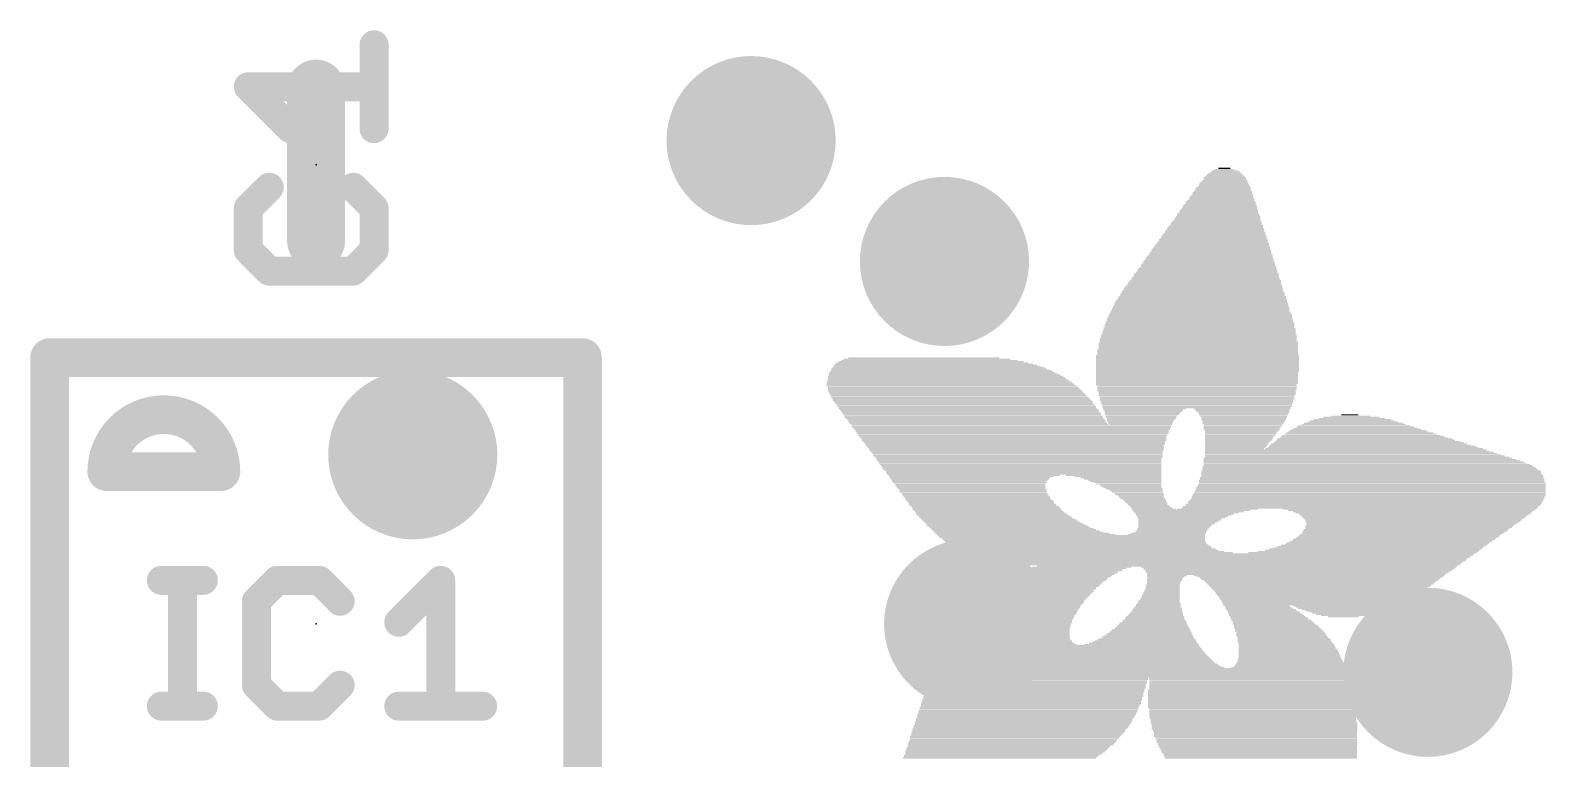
# Model space of a CAD drawing. Extents: x 0.4 to 25, y 0.4 to 17.4.
# Drawn here: x 11.2 to 19.16, y 8.18 to 12.01 of the extents above; entities that cross this region are included whole.
import ezdxf

# ---------------------------------------------------------------- set-up
doc = ezdxf.new("R2010")
doc.units = 0
for name, color, linetype in [('18', 110, 'CONTINUOUS'), ('21', 40, 'CONTINUOUS'), ('23', 40, 'CONTINUOUS'), ('25', 253, 'CONTINUOUS')]:
    doc.layers.add(name, color=color, linetype=linetype)

# ---------------------------------------------------------------- blocks, each defined once
blk = doc.blocks.new('RECT')
blk.add_solid([(-0.5, -0.5), (0.5, -0.5), (-0.5, 0.5), (0.5, 0.5)])
blk = doc.blocks.new('ROUNDV')
at = {"const_width": 0.5}
blk.add_lwpolyline([(0, -0.25, 1), (0, 0.25, 1), (0, -0.25)], format="xyb", dxfattribs=at)

msp = doc.modelspace()

# ---------------------------------------------------------------- linework, layer by layer
at = {"layer": '21'}
for points, const_width in [([(12.7, 11.703), (12.7, 10.903)], 0.3048), ([(11.3, 7.49), (11.3, 10.29)], 0.2032), ([(11.3, 10.29), (14.1, 10.29)], 0.2032), ([(14.1, 10.29), (14.1, 7.49)], 0.2032), ([(12.2, 9.69), (11.6, 9.69)], 0.2032)]:
    msp.add_lwpolyline(points, dxfattribs=dict(at, const_width=const_width))
for points, const_width in [([(12.7762, 11.703, 1), (12.6238, 11.703)], 0.1524), ([(12.6238, 10.903, 1), (12.7762, 10.903)], 0.1524), ([(11.3508, 10.29, 1), (11.2492, 10.29)], 0.1016), ([(11.3, 10.3408, 1), (11.3, 10.2392)], 0.1016), ([(14.1508, 10.29, 1), (14.0492, 10.29)], 0.1016), ([(14.1, 10.2392, 1), (14.1, 10.3408)], 0.1016), ([(12.2, 9.69, 1), (11.6, 9.69)], 0.2032), ([(11.6, 9.7408, 1), (11.6, 9.6392)], 0.1016), ([(11.5492, 9.69, 1), (11.6508, 9.69)], 0.1016), ([(12.1492, 9.69, 1), (12.2508, 9.69)], 0.1016), ([(12.2, 9.6392, 1), (12.2, 9.7408)], 0.1016)]:
    msp.add_lwpolyline(points, format="xyb", dxfattribs=dict(at, const_width=const_width))
at = {"layer": '23'}
for p in [(12.7, 11.303), (12.7, 8.89)]:
    msp.add_point(p, dxfattribs=at)
at = {"layer": '25', "const_width": 0.1524}
for points in [[(13.0048, 11.4926), (13.0048, 11.9333)], [(12.5642, 11.4926), (12.3438, 11.7129)], [(12.3438, 11.7129), (13.0048, 11.7129)], [(12.454, 11.1848), (12.3438, 11.0747)], [(13.0048, 11.0747), (12.8946, 11.1848)], [(12.3438, 11.0747), (12.3438, 10.8544)], [(13.0048, 10.8544), (13.0048, 11.0747)], [(12.3438, 10.8544), (12.454, 10.7442)], [(12.8946, 10.7442), (13.0048, 10.8544)], [(12.454, 10.7442), (12.8946, 10.7442)], [(11.8872, 9.1192), (12.1075, 9.1192)], [(11.9974, 8.4582), (11.9974, 9.1192)], [(12.4963, 9.1192), (12.3861, 9.009)], [(12.7166, 9.1192), (12.4963, 9.1192)], [(12.8268, 9.009), (12.7166, 9.1192)], [(13.1346, 8.8988), (13.3549, 9.1192)], [(13.3549, 9.1192), (13.3549, 8.4582)], [(12.3861, 9.009), (12.3861, 8.5684)], [(12.3861, 8.5684), (12.4963, 8.4582)], [(12.7166, 8.4582), (12.8268, 8.5684)], [(11.8872, 8.4582), (12.1075, 8.4582)], [(12.4963, 8.4582), (12.7166, 8.4582)], [(13.1346, 8.4582), (13.5752, 8.4582)]]:
    msp.add_lwpolyline(points, dxfattribs=at)
at = {"layer": '25', "const_width": 0.0762}
for points in [[(13.0429, 11.9333, 1), (12.9667, 11.9333)], [(12.3708, 11.7399, 1), (12.3169, 11.686)], [(12.3438, 11.751, 1), (12.3438, 11.6748)], [(13.0048, 11.6748, 1), (13.0048, 11.751)], [(12.5372, 11.4657, 1), (12.5911, 11.5196)], [(12.9667, 11.4926, 1), (13.0429, 11.4926)], [(12.4809, 11.1579, 1), (12.4271, 11.2118)], [(12.9216, 11.2118, 1), (12.8677, 11.1579)], [(12.3819, 11.0747, 1), (12.3057, 11.0747)], [(13.0429, 11.0747, 1), (12.9667, 11.0747)], [(12.3169, 11.1016, 1), (12.3708, 11.0477)], [(12.9779, 11.0477, 1), (13.0317, 11.1016)], [(12.3708, 10.8813, 1), (12.3169, 10.8274)], [(13.0317, 10.8274, 1), (12.9779, 10.8813)], [(12.3057, 10.8544, 1), (12.3819, 10.8544)], [(12.9667, 10.8544, 1), (13.0429, 10.8544)], [(12.454, 10.7823, 1), (12.454, 10.7061)], [(12.4271, 10.7173, 1), (12.4809, 10.7711)], [(12.8677, 10.7711, 1), (12.9216, 10.7173)], [(12.8946, 10.7061, 1), (12.8946, 10.7823)], [(11.8872, 9.1573, 1), (11.8872, 9.0811)], [(12.0355, 9.1192, 1), (11.9593, 9.1192)], [(12.1075, 9.0811, 1), (12.1075, 9.1573)], [(12.4963, 9.1573, 1), (12.4963, 9.0811)], [(12.5232, 9.0922, 1), (12.4694, 9.1461)], [(12.7436, 9.1461, 1), (12.6897, 9.0922)], [(12.7166, 9.0811, 1), (12.7166, 9.1573)], [(13.393, 9.1192, 1), (13.3168, 9.1192)], [(13.3818, 9.0922, 1), (13.3279, 9.1461)], [(12.4242, 9.009, 1), (12.348, 9.009)], [(12.3592, 9.0359, 1), (12.4131, 8.9821)], [(12.7998, 8.9821, 1), (12.8537, 9.0359)], [(13.1076, 8.9258, 1), (13.1615, 8.8719)], [(12.4131, 8.5953, 1), (12.3592, 8.5414)], [(12.348, 8.5684, 1), (12.4242, 8.5684)], [(12.8537, 8.5414, 1), (12.7998, 8.5953)], [(11.8872, 8.4963, 1), (11.8872, 8.4201)], [(12.1075, 8.4201, 1), (12.1075, 8.4963)], [(12.4963, 8.4963, 1), (12.4963, 8.4201)], [(12.4694, 8.4313, 1), (12.5232, 8.4851)], [(12.6897, 8.4851, 1), (12.7436, 8.4313)], [(12.7166, 8.4201, 1), (12.7166, 8.4963)], [(13.1346, 8.4963, 1), (13.1346, 8.4201)], [(13.5752, 8.4201, 1), (13.5752, 8.4963)], [(11.9593, 8.4582, 1), (12.0355, 8.4582)], [(13.3168, 8.4582, 1), (13.393, 8.4582)]]:
    msp.add_lwpolyline(points, format="xyb", dxfattribs=at)

# ---------------------------------------------------------------- block references
at = {"layer": '18', "xscale": 0.889, "yscale": 0.889}
for p in [(14.986, 11.43), (14.986, 11.43), (16.002, 10.795), (16.002, 10.795), (13.208, 9.779), (13.208, 9.779), (16.129, 8.89), (16.129, 8.89), (18.542, 8.636), (18.542, 8.636)]:
    msp.add_blockref('ROUNDV', p, dxfattribs=at)
at = {"layer": '21'}
for p, xscale, yscale in [((17.4752, 11.2332), 0.2222, 0.0063), ((17.4752, 11.2268), 0.2222, 0.0064), ((17.4752, 11.2395), 0.2096, 0.0064), ((17.4752, 11.2459), 0.1968, 0.0063), ((17.4752, 11.2522), 0.1842, 0.0064), ((17.4752, 11.2586), 0.1714, 0.0063), ((17.4784, 11.2649), 0.1524, 0.0064), ((17.4752, 11.2713), 0.1334, 0.0063), ((17.472, 11.2776), 0.1016, 0.0064), ((17.472, 11.284), 0.0635, 0.0063), ((17.4625, 11.157), 0.3112, 0.0063), ((17.4625, 11.1506), 0.3112, 0.0064), ((17.4657, 11.1633), 0.3048, 0.0064), ((17.4657, 11.176), 0.2921, 0.0064), ((17.4657, 11.1697), 0.2921, 0.0063), ((17.4688, 11.1824), 0.2857, 0.0063), ((17.4688, 11.1887), 0.2731, 0.0064), ((17.4688, 11.2014), 0.2603, 0.0064), ((17.472, 11.1951), 0.2667, 0.0063), ((17.472, 11.2078), 0.254, 0.0063), ((17.472, 11.2141), 0.2413, 0.0064), ((17.4752, 11.2205), 0.235, 0.0063), ((17.4466, 11.0681), 0.4064, 0.0063), ((17.4467, 11.0744), 0.3937, 0.0064), ((17.4498, 11.0871), 0.3874, 0.0064), ((17.4498, 11.0808), 0.3874, 0.0063), ((17.4498, 11.0935), 0.3746, 0.0063), ((17.453, 11.1062), 0.3683, 0.0063), ((17.453, 11.0998), 0.3683, 0.0064), ((17.453, 11.1125), 0.3556, 0.0064), ((17.4562, 11.1189), 0.3493, 0.0063), ((17.4562, 11.1316), 0.3365, 0.0063), ((17.4594, 11.1252), 0.3429, 0.0064), ((17.4593, 11.1379), 0.3302, 0.0064), ((17.4625, 11.1443), 0.3238, 0.0063), ((17.4307, 10.9855), 0.4889, 0.0064), ((17.4307, 10.9982), 0.4763, 0.0064), ((17.4307, 10.9919), 0.4763, 0.0063), ((17.4339, 11.0046), 0.4699, 0.0063), ((17.4339, 11.0109), 0.4572, 0.0064), ((17.4371, 11.0236), 0.4508, 0.0064), ((17.4371, 11.0173), 0.4508, 0.0063), ((17.4403, 11.03), 0.4445, 0.0063), ((17.4403, 11.0427), 0.4318, 0.0063), ((17.4403, 11.0363), 0.4318, 0.0064), ((17.4403, 11.049), 0.4191, 0.0064), ((17.4435, 11.0617), 0.4127, 0.0064), ((17.4435, 11.0554), 0.4127, 0.0063), ((17.4149, 10.9093), 0.5715, 0.0064), ((17.4149, 10.9157), 0.5588, 0.0063), ((17.4181, 10.9284), 0.5525, 0.0063), ((17.4181, 10.922), 0.5525, 0.0064), ((17.4181, 10.9347), 0.5397, 0.0064), ((17.4212, 10.9411), 0.5334, 0.0063), ((17.4213, 10.9538), 0.5207, 0.0063), ((17.4244, 10.9474), 0.527, 0.0064), ((17.4244, 10.9601), 0.5144, 0.0064), ((17.4244, 10.9728), 0.5016, 0.0064), ((17.4276, 10.9665), 0.508, 0.0063), ((17.4276, 10.9792), 0.4953, 0.0063), ((17.399, 10.8268), 0.654, 0.0063), ((17.399, 10.8395), 0.6414, 0.0063), ((17.399, 10.8331), 0.6414, 0.0064), ((17.4022, 10.8458), 0.635, 0.0064), ((17.4022, 10.8585), 0.6223, 0.0064), ((17.4054, 10.8521), 0.6287, 0.0063), ((17.4054, 10.8649), 0.6159, 0.0063), ((17.4085, 10.8712), 0.6096, 0.0064), ((17.4086, 10.8839), 0.5969, 0.0064), ((17.4086, 10.8776), 0.5969, 0.0063), ((17.4117, 10.8902), 0.5906, 0.0063), ((17.4117, 10.8966), 0.5778, 0.0064), ((17.4149, 10.903), 0.5715, 0.0063), ((17.3831, 10.7506), 0.7366, 0.0063), ((17.3832, 10.7569), 0.7239, 0.0064), ((17.3863, 10.7633), 0.7176, 0.0063), ((17.3863, 10.7759), 0.7048, 0.0063), ((17.3895, 10.7696), 0.7112, 0.0064), ((17.3895, 10.7823), 0.6985, 0.0064), ((17.3926, 10.7887), 0.6921, 0.0063), ((17.3895, 10.795), 0.6858, 0.0064), ((17.3926, 10.8014), 0.6795, 0.0063), ((17.3926, 10.814), 0.6667, 0.0063), ((17.3958, 10.8077), 0.6731, 0.0064), ((17.3958, 10.8204), 0.6604, 0.0064), ((17.3673, 10.668), 0.8191, 0.0064), ((17.3673, 10.6807), 0.8065, 0.0064), ((17.3673, 10.6744), 0.8065, 0.0063), ((17.3705, 10.6871), 0.8001, 0.0063), ((17.3736, 10.6934), 0.7938, 0.0064), ((17.3736, 10.7061), 0.781, 0.0064), ((17.3736, 10.6997), 0.781, 0.0063), ((17.3736, 10.7125), 0.7684, 0.0063), ((17.3768, 10.7252), 0.762, 0.0063), ((17.3768, 10.7188), 0.762, 0.0064), ((17.38, 10.7315), 0.7557, 0.0064), ((17.38, 10.7378), 0.7429, 0.0063), ((17.3831, 10.7442), 0.7366, 0.0064), ((17.3545, 10.5918), 0.8953, 0.0064), ((17.3545, 10.6045), 0.8827, 0.0064), ((17.3545, 10.5982), 0.8827, 0.0063), ((17.3577, 10.6109), 0.8763, 0.0063), ((17.3577, 10.6235), 0.8636, 0.0063), ((17.3577, 10.6172), 0.8636, 0.0064), ((17.3577, 10.6363), 0.8509, 0.0063), ((17.3609, 10.6299), 0.8572, 0.0064), ((17.3609, 10.6426), 0.8446, 0.0064), ((17.3609, 10.6553), 0.8318, 0.0064), ((17.3641, 10.649), 0.8382, 0.0063), ((17.3641, 10.6616), 0.8255, 0.0063), ((17.345, 10.5092), 0.9652, 0.0063), ((17.3451, 10.522), 0.9525, 0.0063), ((17.3482, 10.5156), 0.9588, 0.0064), ((17.345, 10.5347), 0.9398, 0.0063), ((17.3482, 10.5283), 0.9462, 0.0064), ((17.3482, 10.5473), 0.9334, 0.0063), ((17.3482, 10.541), 0.9334, 0.0064), ((17.3482, 10.5601), 0.9208, 0.0063), ((17.3514, 10.5537), 0.9271, 0.0064), ((17.3514, 10.5728), 0.9144, 0.0063), ((17.3514, 10.5664), 0.9144, 0.0064), ((17.3514, 10.5854), 0.9017, 0.0063), ((17.3514, 10.5791), 0.9017, 0.0064), ((17.3387, 10.4458), 1.0033, 0.0063), ((17.3419, 10.4394), 1.0097, 0.0064), ((17.3419, 10.433), 1.0097, 0.0063), ((17.3419, 10.4648), 0.9969, 0.0064), ((17.3419, 10.4585), 0.9969, 0.0063), ((17.3419, 10.4521), 0.9969, 0.0064), ((17.345, 10.4711), 0.9906, 0.0063), ((17.3419, 10.4775), 0.9843, 0.0064), ((17.3419, 10.4966), 0.9715, 0.0063), ((17.3451, 10.4902), 0.9779, 0.0064), ((17.3451, 10.4839), 0.9779, 0.0063), ((17.345, 10.5029), 0.9652, 0.0064), ((17.3355, 10.3632), 1.0478, 0.0064), ((17.3355, 10.3568), 1.0478, 0.0063), ((17.3355, 10.3505), 1.0478, 0.0064), ((17.3355, 10.3886), 1.035, 0.0064), ((17.3355, 10.3823), 1.035, 0.0063), ((17.3355, 10.3759), 1.035, 0.0064), ((17.3387, 10.3696), 1.0414, 0.0063), ((17.3387, 10.4077), 1.0287, 0.0063), ((17.3387, 10.4013), 1.0287, 0.0064), ((17.3387, 10.3949), 1.0287, 0.0063), ((17.3387, 10.4267), 1.016, 0.0064), ((17.3387, 10.4204), 1.016, 0.0063), ((17.3387, 10.414), 1.016, 0.0064), ((15.9227, 10.2743), 0.9271, 0.0064), ((15.91, 10.2806), 0.8763, 0.0063), ((15.8941, 10.287), 0.7937, 0.0064), ((17.3323, 10.2997), 1.0668, 0.0064), ((17.3323, 10.2934), 1.0668, 0.0063), ((17.3323, 10.287), 1.0668, 0.0064), ((17.3323, 10.2806), 1.0668, 0.0063), ((17.3323, 10.2743), 1.0668, 0.0064), ((17.3324, 10.3315), 1.0541, 0.0063), ((17.3324, 10.3251), 1.0541, 0.0064), ((17.3324, 10.3187), 1.0541, 0.0063), ((17.3324, 10.3124), 1.0541, 0.0064), ((17.3324, 10.3061), 1.0541, 0.0063), ((17.3355, 10.3442), 1.0478, 0.0063), ((17.3355, 10.3378), 1.0478, 0.0064), ((16.0052, 10.1918), 1.2319, 0.0063), ((15.9893, 10.2108), 1.1874, 0.0064), ((15.9957, 10.2045), 1.2001, 0.0063), ((16.002, 10.1981), 1.2128, 0.0064), ((15.9861, 10.2172), 1.1684, 0.0063), ((15.9735, 10.2299), 1.1303, 0.0063), ((15.983, 10.2235), 1.1493, 0.0064), ((15.9703, 10.2362), 1.1113, 0.0064), ((15.9544, 10.2489), 1.0668, 0.0064), ((15.9639, 10.2426), 1.0858, 0.0063), ((15.948, 10.2553), 1.0414, 0.0063), ((15.9385, 10.2616), 1.0096, 0.0064), ((15.9322, 10.268), 0.9715, 0.0063), ((17.3323, 10.268), 1.0668, 0.0063), ((17.3323, 10.2616), 1.0668, 0.0064), ((17.3323, 10.2553), 1.0668, 0.0063), ((17.3323, 10.2489), 1.0668, 0.0064), ((17.3323, 10.2426), 1.0668, 0.0063), ((17.3323, 10.2362), 1.0668, 0.0064), ((17.3323, 10.2299), 1.0668, 0.0063), ((17.3323, 10.2235), 1.0668, 0.0064), ((17.3323, 10.2172), 1.0668, 0.0063), ((17.3292, 10.2108), 1.0605, 0.0064), ((17.3292, 10.2045), 1.0605, 0.0063), ((17.3292, 10.1981), 1.0605, 0.0064), ((17.3292, 10.1918), 1.0605, 0.0063), ((16.0274, 10.16), 1.289, 0.0064), ((16.0306, 10.1537), 1.2954, 0.0063), ((16.0338, 10.1473), 1.3017, 0.0064), ((16.0401, 10.141), 1.3144, 0.0063), ((16.0211, 10.1664), 1.2763, 0.0063), ((16.0115, 10.1854), 1.2446, 0.0064), ((16.0147, 10.1791), 1.251, 0.0063), ((16.0496, 10.1283), 1.3208, 0.0063), ((16.0528, 10.1219), 1.3272, 0.0064), ((16.0559, 10.1156), 1.3335, 0.0063), ((16.0211, 10.1727), 1.2637, 0.0064), ((16.0465, 10.1346), 1.3145, 0.0064), ((17.3292, 10.1854), 1.0605, 0.0064), ((17.3292, 10.1791), 1.0605, 0.0063), ((17.3292, 10.1727), 1.0605, 0.0064), ((17.3292, 10.1664), 1.0605, 0.0063), ((17.3292, 10.16), 1.0605, 0.0064), ((17.3292, 10.1537), 1.0605, 0.0063), ((17.326, 10.1473), 1.0541, 0.0064), ((17.326, 10.1156), 1.0414, 0.0063), ((17.3292, 10.141), 1.0477, 0.0063), ((17.3292, 10.1346), 1.0477, 0.0064), ((17.3292, 10.1283), 1.0477, 0.0063), ((17.3292, 10.1219), 1.0477, 0.0064), ((16.0624, 10.1092), 1.3335, 0.0064), ((16.0655, 10.1029), 1.3398, 0.0063), ((16.0719, 10.0965), 1.3399, 0.0064), ((16.075, 10.0902), 1.3462, 0.0063), ((16.0814, 10.0838), 1.3462, 0.0064), ((16.0846, 10.0775), 1.3525, 0.0063), ((16.0909, 10.0711), 1.3526, 0.0064), ((16.094, 10.0648), 1.3589, 0.0063), ((16.1005, 10.0584), 1.3589, 0.0064), ((16.1036, 10.0521), 1.3526, 0.0063), ((16.11, 10.0457), 1.3525, 0.0064), ((16.1132, 10.0394), 1.3589, 0.0063), ((16.1195, 10.033), 1.3589, 0.0064), ((17.3292, 10.1092), 1.0351, 0.0064), ((17.3292, 10.1029), 1.0351, 0.0063), ((17.3292, 10.0965), 1.0351, 0.0064), ((17.326, 10.0902), 1.0287, 0.0063), ((17.3292, 10.0838), 1.0223, 0.0064), ((17.3292, 10.0775), 1.0223, 0.0063), ((17.3292, 10.0711), 1.0223, 0.0064), ((17.326, 10.0648), 1.016, 0.0063), ((17.3292, 10.0584), 1.0097, 0.0064), ((17.3292, 10.0521), 1.0097, 0.0063), ((17.326, 10.0457), 1.0033, 0.0064), ((17.3292, 10.0394), 0.9969, 0.0063), ((17.3292, 10.033), 0.9969, 0.0064), ((16.1227, 10.0267), 1.3525, 0.0063), ((16.1258, 10.0203), 1.3589, 0.0064), ((16.1321, 10.014), 1.3589, 0.0063), ((16.1354, 10.0076), 1.3525, 0.0064), ((16.1417, 10.0013), 1.3526, 0.0063), ((16.1449, 9.9949), 1.3589, 0.0064), ((16.1481, 9.9886), 1.3525, 0.0063), ((16.1544, 9.9822), 1.3526, 0.0064), ((16.1576, 9.9759), 1.3589, 0.0063), ((16.1608, 9.9695), 1.3525, 0.0064), ((16.1671, 9.9632), 1.3526, 0.0063), ((16.1735, 9.9568), 1.3525, 0.0064), ((16.1735, 9.9505), 1.3525, 0.0063), ((17.326, 10.0267), 0.9906, 0.0063), ((17.0529, 10.0203), 0.4318, 0.0064), ((17.0465, 10.014), 0.4191, 0.0063), ((17.0466, 10.0076), 0.4064, 0.0064), ((17.0434, 10.0013), 0.4, 0.0063), ((17.0403, 9.9949), 0.3937, 0.0064), ((17.0402, 9.9886), 0.381, 0.0063), ((17.0371, 9.9822), 0.3747, 0.0064), ((17.0339, 9.9759), 0.3683, 0.0063), ((17.0371, 9.9695), 0.3619, 0.0064), ((17.0339, 9.9632), 0.3556, 0.0063), ((17.0307, 9.9568), 0.3492, 0.0064), ((17.0339, 9.9505), 0.3429, 0.0063), ((17.5673, 10.0203), 0.508, 0.0064), ((17.5673, 10.014), 0.4953, 0.0063), ((17.5705, 10.0076), 0.4889, 0.0064), ((17.5736, 10.0013), 0.4826, 0.0063), ((17.5737, 9.9949), 0.4699, 0.0064), ((17.5737, 9.9886), 0.4699, 0.0063), ((17.5736, 9.9822), 0.4572, 0.0064), ((17.5768, 9.9759), 0.4508, 0.0063), ((17.5737, 9.9695), 0.4445, 0.0064), ((17.5737, 9.9632), 0.4445, 0.0063), ((17.5736, 9.9568), 0.4318, 0.0064), ((17.5736, 9.9505), 0.4318, 0.0063), ((18.1483, 9.9505), 0.4762, 0.0063), ((18.1452, 9.9568), 0.4445, 0.0064), ((18.1451, 9.9632), 0.4064, 0.0063), ((18.142, 9.9695), 0.3493, 0.0064), ((18.1388, 9.9759), 0.2921, 0.0063), ((18.1356, 9.9822), 0.2096, 0.0064), ((18.1325, 9.9886), 0.0889, 0.0063), ((16.1798, 9.9441), 1.3526, 0.0064), ((16.1862, 9.9378), 1.3525, 0.0063), ((16.3544, 9.9314), 1.6764, 0.0064), ((16.3544, 9.9251), 1.6764, 0.0063), ((16.3544, 9.9187), 1.6637, 0.0064), ((16.3576, 9.9123), 1.6574, 0.0063), ((16.3576, 9.906), 1.6446, 0.0064), ((16.3576, 9.8997), 1.6446, 0.0063), ((16.3607, 9.8933), 1.6383, 0.0064), ((16.3608, 9.887), 1.6256, 0.0063), ((16.3608, 9.8806), 1.6256, 0.0064), ((16.3607, 9.8742), 1.6129, 0.0063), ((17.0307, 9.9441), 0.3366, 0.0064), ((17.0339, 9.9378), 0.3302, 0.0063), ((17.5705, 9.9441), 0.4255, 0.0064), ((17.5705, 9.9378), 0.4127, 0.0063), ((17.5705, 9.9314), 0.4127, 0.0064), ((17.5673, 9.9251), 0.4064, 0.0063), ((17.5641, 9.9187), 0.4, 0.0064), ((17.5641, 9.9123), 0.4, 0.0063), ((17.5641, 9.906), 0.3874, 0.0064), ((17.5609, 9.8997), 0.381, 0.0063), ((17.5514, 9.8742), 0.362, 0.0063), ((17.5578, 9.8933), 0.3747, 0.0064), ((17.5578, 9.887), 0.3747, 0.0063), ((17.5546, 9.8806), 0.3683, 0.0064), ((18.1991, 9.8742), 0.8572, 0.0063), ((18.1928, 9.8806), 0.8319, 0.0064), ((18.1896, 9.887), 0.8001, 0.0063), ((18.1833, 9.8933), 0.7747, 0.0064), ((18.1769, 9.8997), 0.7366, 0.0063), ((18.1737, 9.906), 0.7176, 0.0064), ((18.1674, 9.9123), 0.6795, 0.0063), ((18.1641, 9.9187), 0.6477, 0.0064), ((18.161, 9.9251), 0.616, 0.0063), ((18.1547, 9.9314), 0.5905, 0.0064), ((18.1515, 9.9378), 0.5461, 0.0063), ((18.1515, 9.9441), 0.5207, 0.0064), ((16.3639, 9.8679), 1.6065, 0.0064), ((16.3671, 9.8616), 1.6002, 0.0063), ((16.3671, 9.8552), 1.6002, 0.0064), ((16.3672, 9.8489), 1.5875, 0.0063), ((16.3703, 9.8425), 1.5812, 0.0064), ((16.3735, 9.8361), 1.5748, 0.0063), ((16.3703, 9.8298), 1.5684, 0.0064), ((16.3735, 9.8235), 1.5621, 0.0063), ((16.3767, 9.8171), 1.5557, 0.0064), ((16.3798, 9.8108), 1.5494, 0.0063), ((16.3798, 9.8044), 1.5494, 0.0064), ((16.3799, 9.798), 1.5367, 0.0063), ((16.383, 9.7917), 1.5304, 0.0064), ((17.5482, 9.8679), 0.3556, 0.0064), ((17.5482, 9.8616), 0.3556, 0.0063), ((17.545, 9.8552), 0.3493, 0.0064), ((17.5419, 9.8489), 0.3429, 0.0063), ((17.5387, 9.8425), 0.3366, 0.0064), ((17.5355, 9.8361), 0.3302, 0.0063), ((17.5355, 9.8298), 0.3302, 0.0064), ((17.5324, 9.8235), 0.3239, 0.0063), ((17.5292, 9.8171), 0.3175, 0.0064), ((17.526, 9.8108), 0.3112, 0.0063), ((18.1102, 9.8044), 1.4796, 0.0064), ((18.1166, 9.798), 1.4923, 0.0063), ((18.1293, 9.7917), 1.5177, 0.0064), ((18.2594, 9.8108), 1.143, 0.0063), ((18.2531, 9.8171), 1.1049, 0.0064), ((18.2499, 9.8235), 1.0858, 0.0063), ((18.2403, 9.8298), 1.0541, 0.0064), ((18.234, 9.8361), 1.0287, 0.0063), ((18.2309, 9.8425), 0.9969, 0.0064), ((18.2245, 9.8489), 0.9716, 0.0063), ((18.215, 9.8552), 0.9398, 0.0064), ((18.2118, 9.8616), 0.9208, 0.0063), ((18.2055, 9.8679), 0.8827, 0.0064), ((16.3862, 9.7854), 1.524, 0.0063), ((16.3862, 9.779), 1.524, 0.0064), ((16.3894, 9.7727), 1.5177, 0.0063), ((16.3925, 9.7663), 1.5113, 0.0064), ((16.3925, 9.7599), 1.4986, 0.0063), ((16.3925, 9.7536), 1.4986, 0.0064), ((16.3957, 9.7473), 1.4922, 0.0063), ((16.3988, 9.7409), 1.4859, 0.0064), ((16.3988, 9.7346), 1.4859, 0.0063), ((16.402, 9.7282), 1.4795, 0.0064), ((16.4052, 9.7218), 1.4732, 0.0063), ((16.4084, 9.7155), 1.4668, 0.0064), ((18.2277, 9.7155), 1.7399, 0.0064), ((18.1737, 9.7599), 1.6192, 0.0063), ((18.1864, 9.7536), 1.6446, 0.0064), ((18.1959, 9.7473), 1.6637, 0.0063), ((18.2118, 9.7346), 1.6954, 0.0063), ((18.2214, 9.7282), 1.7145, 0.0064), ((18.2277, 9.7218), 1.7272, 0.0063), ((18.2055, 9.7409), 1.6827, 0.0064), ((18.1388, 9.7854), 1.5367, 0.0063), ((18.1483, 9.779), 1.5558, 0.0064), ((18.1578, 9.7727), 1.5748, 0.0063), ((18.1705, 9.7663), 1.6002, 0.0064), ((16.4084, 9.7092), 1.4668, 0.0063), ((16.4116, 9.7028), 1.4605, 0.0064), ((16.4148, 9.6965), 1.4541, 0.0063), ((16.4179, 9.6901), 1.4478, 0.0064), ((16.4179, 9.6837), 1.4478, 0.0063), ((16.4211, 9.6774), 1.4414, 0.0064), ((16.1576, 9.6711), 0.9017, 0.0063), ((16.1449, 9.6647), 0.8636, 0.0064), ((16.1354, 9.6584), 0.8445, 0.0063), ((16.1354, 9.652), 0.8319, 0.0064), ((16.1322, 9.6393), 0.8128, 0.0064), ((16.1354, 9.6456), 0.8191, 0.0063), ((16.1354, 9.633), 0.8065, 0.0063), ((16.891, 9.6711), 0.5016, 0.0063), ((16.9132, 9.6647), 0.4572, 0.0064), ((16.9291, 9.6584), 0.4254, 0.0063), ((16.9386, 9.652), 0.4064, 0.0064), ((16.9482, 9.6456), 0.3873, 0.0063), ((16.9545, 9.6393), 0.3746, 0.0064), ((16.964, 9.633), 0.3556, 0.0063), ((18.2499, 9.633), 1.8224, 0.0063), ((18.2468, 9.6456), 1.8161, 0.0063), ((18.2468, 9.6393), 1.8161, 0.0064), ((18.2467, 9.6584), 1.8034, 0.0063), ((18.2499, 9.652), 1.8098, 0.0064), ((18.2436, 9.6901), 1.7843, 0.0064), ((18.2436, 9.6837), 1.7843, 0.0063), ((18.2468, 9.6774), 1.7907, 0.0064), ((18.2499, 9.6711), 1.797, 0.0063), ((18.2499, 9.6647), 1.797, 0.0064), ((18.234, 9.7092), 1.7526, 0.0063), ((18.2372, 9.7028), 1.759, 0.0064), ((18.2436, 9.6965), 1.7717, 0.0063), ((16.1354, 9.6266), 0.7937, 0.0064), ((16.1385, 9.6203), 0.7874, 0.0063), ((16.1385, 9.6139), 0.7874, 0.0064), ((16.1417, 9.6075), 0.781, 0.0063), ((16.1449, 9.6012), 0.7747, 0.0064), ((16.1513, 9.5949), 0.7747, 0.0063), ((16.1513, 9.5885), 0.7747, 0.0064), ((16.1544, 9.5822), 0.7684, 0.0063), ((16.1608, 9.5758), 0.7683, 0.0064), ((16.1639, 9.5694), 0.762, 0.0063), ((16.1671, 9.5631), 0.7684, 0.0064), ((16.1735, 9.5568), 0.7683, 0.0063), ((16.9703, 9.6266), 0.3429, 0.0064), ((16.9799, 9.6203), 0.3238, 0.0063), ((16.9831, 9.6139), 0.3175, 0.0064), ((16.9894, 9.6075), 0.3048, 0.0063), ((16.999, 9.6012), 0.2985, 0.0064), ((17.0053, 9.5949), 0.2858, 0.0063), ((17.0116, 9.5885), 0.2731, 0.0064), ((17.0148, 9.5822), 0.2667, 0.0063), ((17.0244, 9.5758), 0.2603, 0.0064), ((17.0275, 9.5694), 0.254, 0.0063), ((17.0339, 9.5631), 0.2413, 0.0064), ((17.0371, 9.5568), 0.2349, 0.0063), ((18.2277, 9.5568), 1.8542, 0.0063), ((18.234, 9.5694), 1.8542, 0.0063), ((18.234, 9.5631), 1.8542, 0.0064), ((18.2372, 9.5822), 1.8478, 0.0063), ((18.2372, 9.5758), 1.8478, 0.0064), ((18.2403, 9.5949), 1.8415, 0.0063), ((18.2403, 9.5885), 1.8415, 0.0064), ((18.2436, 9.6075), 1.8351, 0.0063), ((18.2436, 9.6012), 1.8351, 0.0064), ((18.2467, 9.6203), 1.8288, 0.0063), ((18.2467, 9.6139), 1.8288, 0.0064), ((18.2499, 9.6266), 1.8224, 0.0064), ((16.1766, 9.5504), 0.762, 0.0064), ((16.1798, 9.5441), 0.7684, 0.0063), ((16.1862, 9.5377), 0.7683, 0.0064), ((16.1925, 9.5313), 0.7684, 0.0063), ((16.1957, 9.525), 0.762, 0.0064), ((16.202, 9.5187), 0.7747, 0.0063), ((16.2052, 9.5123), 0.7684, 0.0064), ((16.2148, 9.506), 0.7747, 0.0063), ((16.2211, 9.4996), 0.7747, 0.0064), ((16.2243, 9.4932), 0.7811, 0.0063), ((16.2306, 9.4869), 0.781, 0.0064), ((16.237, 9.4806), 0.7811, 0.0063), ((16.2433, 9.4742), 0.781, 0.0064), ((17.0434, 9.5504), 0.235, 0.0064), ((17.0497, 9.5441), 0.2223, 0.0063), ((17.0561, 9.5377), 0.2222, 0.0064), ((17.0593, 9.5313), 0.2159, 0.0063), ((17.0657, 9.525), 0.2159, 0.0064), ((17.0688, 9.5187), 0.2096, 0.0063), ((17.0752, 9.5123), 0.2095, 0.0064), ((17.0815, 9.506), 0.2096, 0.0063), ((17.091, 9.4996), 0.2159, 0.0064), ((17.1037, 9.4932), 0.2286, 0.0063), ((17.2974, 9.4869), 0.616, 0.0064), ((17.2847, 9.4806), 0.5778, 0.0063), ((17.2752, 9.4742), 0.5461, 0.0064), ((17.4371, 9.4932), 0.4254, 0.0063), ((18.1833, 9.4996), 1.8669, 0.0064), ((18.1896, 9.506), 1.8669, 0.0063), ((18.2022, 9.5187), 1.8669, 0.0063), ((18.1991, 9.5123), 1.8606, 0.0064), ((18.2118, 9.5313), 1.8606, 0.0063), ((18.2118, 9.525), 1.8606, 0.0064), ((18.2182, 9.5377), 1.8605, 0.0064), ((18.2213, 9.5441), 1.8542, 0.0063), ((18.2277, 9.5504), 1.8542, 0.0064), ((18.4436, 9.4932), 1.3335, 0.0063), ((18.4563, 9.4869), 1.2954, 0.0064), ((18.4627, 9.4806), 1.2573, 0.0063), ((18.4658, 9.4742), 1.2382, 0.0064), ((16.2496, 9.4679), 0.7937, 0.0063), ((16.256, 9.4615), 0.7938, 0.0064), ((16.2656, 9.4551), 0.8001, 0.0063), ((16.2719, 9.4488), 0.8001, 0.0064), ((16.2814, 9.4425), 0.8064, 0.0063), ((16.2909, 9.4361), 0.8128, 0.0064), ((16.2973, 9.4298), 0.8128, 0.0063), ((16.3068, 9.4234), 0.8192, 0.0064), ((16.3163, 9.417), 0.8255, 0.0063), ((16.3258, 9.4107), 0.8319, 0.0064), ((16.3322, 9.4044), 0.8446, 0.0063), ((16.3449, 9.398), 0.8446, 0.0064), ((17.2657, 9.4679), 0.5143, 0.0063), ((17.2593, 9.4615), 0.5016, 0.0064), ((17.253, 9.4551), 0.4763, 0.0063), ((17.2466, 9.4488), 0.4636, 0.0064), ((17.2402, 9.4425), 0.4381, 0.0063), ((17.2371, 9.4361), 0.4318, 0.0064), ((17.2308, 9.4298), 0.4191, 0.0063), ((17.2244, 9.4234), 0.4064, 0.0064), ((17.2212, 9.417), 0.4, 0.0063), ((17.2149, 9.4107), 0.3873, 0.0064), ((17.2117, 9.4044), 0.381, 0.0063), ((17.2085, 9.398), 0.3746, 0.0064), ((18.4721, 9.4679), 1.2129, 0.0063), ((18.469, 9.4615), 1.1938, 0.0064), ((18.4689, 9.4551), 1.1811, 0.0063), ((18.469, 9.4488), 1.1684, 0.0064), ((18.4658, 9.4425), 1.1494, 0.0063), ((18.4658, 9.4361), 1.1366, 0.0064), ((18.4436, 9.4044), 1.0922, 0.0063), ((18.4404, 9.398), 1.0858, 0.0064), ((18.4627, 9.4298), 1.1303, 0.0063), ((18.4595, 9.4234), 1.1113, 0.0064), ((18.4563, 9.417), 1.1049, 0.0063), ((18.4499, 9.4107), 1.0922, 0.0064), ((16.3576, 9.3917), 0.8572, 0.0063), ((16.3671, 9.3853), 0.8636, 0.0064), ((16.3799, 9.3789), 0.8763, 0.0063), ((16.3925, 9.3726), 0.889, 0.0064), ((16.4116, 9.3663), 0.9144, 0.0063), ((16.4306, 9.3599), 0.9398, 0.0064), ((16.6687, 9.3536), 1.4033, 0.0063), ((16.6719, 9.3472), 1.397, 0.0064), ((16.6783, 9.3408), 1.3843, 0.0063), ((16.6815, 9.3345), 1.3779, 0.0064), ((16.6846, 9.3282), 1.3716, 0.0063), ((16.691, 9.3218), 1.3716, 0.0064), ((16.6974, 9.3155), 1.3589, 0.0063), ((17.1672, 9.3599), 0.4064, 0.0064), ((17.18, 9.3663), 0.3937, 0.0063), ((17.1895, 9.3726), 0.3747, 0.0064), ((17.1958, 9.3789), 0.3746, 0.0063), ((17.1989, 9.3853), 0.3683, 0.0064), ((17.2021, 9.3917), 0.3747, 0.0063), ((18.3325, 9.3155), 1.0605, 0.0063), ((18.3452, 9.3218), 1.0605, 0.0064), ((18.3546, 9.3282), 1.0541, 0.0063), ((18.3642, 9.3345), 1.0604, 0.0064), ((18.3738, 9.3408), 1.0541, 0.0063), ((18.3833, 9.3472), 1.0605, 0.0064), ((18.3927, 9.3536), 1.0541, 0.0063), ((18.3992, 9.3599), 1.0541, 0.0064), ((18.4087, 9.3663), 1.0605, 0.0063), ((18.415, 9.3726), 1.0604, 0.0064), ((18.4214, 9.3789), 1.0731, 0.0063), ((18.4277, 9.3853), 1.0732, 0.0064), ((18.434, 9.3917), 1.0731, 0.0063), ((16.7036, 9.3091), 1.3589, 0.0064), ((16.7132, 9.3027), 1.3526, 0.0063), ((16.7228, 9.2964), 1.3589, 0.0064), ((16.7323, 9.2901), 1.3525, 0.0063), ((16.7449, 9.2837), 1.3653, 0.0064), ((16.7577, 9.2774), 1.3653, 0.0063), ((16.7798, 9.271), 1.3843, 0.0064), ((16.8053, 9.2646), 1.4224, 0.0063), ((17.4498, 9.2583), 2.6734, 0.0064), ((17.4498, 9.252), 2.6606, 0.0063), ((17.453, 9.2456), 2.6289, 0.0064), ((17.4562, 9.2393), 2.6099, 0.0063), ((18.1991, 9.2646), 1.2002, 0.0063), ((18.2277, 9.271), 1.1557, 0.0064), ((18.2499, 9.2774), 1.124, 0.0063), ((18.2658, 9.2837), 1.1176, 0.0064), ((18.2817, 9.2901), 1.0985, 0.0063), ((18.2944, 9.2964), 1.0859, 0.0064), ((18.3102, 9.3027), 1.0795, 0.0063), ((18.3229, 9.3091), 1.0668, 0.0064), ((17.4562, 9.2329), 2.5845, 0.0064), ((17.4625, 9.2265), 2.559, 0.0063), ((17.4688, 9.2202), 2.5337, 0.0064), ((17.472, 9.2139), 2.5019, 0.0063), ((17.4816, 9.2075), 2.4701, 0.0064), ((17.4975, 9.2012), 2.4257, 0.0063), ((16.6306, 9.1567), 0.5525, 0.0064), ((16.6465, 9.1631), 0.5334, 0.0063), ((16.6656, 9.1694), 0.5334, 0.0064), ((16.6783, 9.1758), 0.5207, 0.0063), ((16.7005, 9.1821), 0.5144, 0.0064), ((16.7228, 9.1884), 0.5207, 0.0063), ((17.5927, 9.1948), 2.2098, 0.0064), ((17.8626, 9.1884), 1.6573, 0.0063), ((17.8658, 9.1821), 1.6383, 0.0064), ((17.8626, 9.1758), 1.6193, 0.0063), ((17.8562, 9.1631), 1.5938, 0.0063), ((17.8626, 9.1694), 1.6065, 0.0064), ((17.8562, 9.1567), 1.5812, 0.0064), ((16.5068, 9.0805), 0.5842, 0.0064), ((16.5163, 9.0869), 0.5905, 0.0063), ((16.5259, 9.0932), 0.5842, 0.0064), ((16.5322, 9.0996), 0.5842, 0.0063), ((16.5418, 9.1059), 0.5779, 0.0064), ((16.5481, 9.1123), 0.5778, 0.0063), ((16.5608, 9.1186), 0.5778, 0.0064), ((16.5704, 9.125), 0.5715, 0.0063), ((16.5799, 9.1313), 0.5651, 0.0064), ((16.5925, 9.1377), 0.5651, 0.0063), ((16.6021, 9.144), 0.5588, 0.0064), ((16.618, 9.1504), 0.5525, 0.0063), ((17.1482, 9.0932), 0.1778, 0.0064), ((17.1482, 9.0869), 0.1778, 0.0063), ((17.1482, 9.0805), 0.1778, 0.0064), ((17.8498, 9.1504), 1.5685, 0.0063), ((17.1704, 9.144), 0.2096, 0.0064), ((17.164, 9.1377), 0.1969, 0.0063), ((17.1577, 9.125), 0.1842, 0.0063), ((17.1577, 9.1186), 0.1842, 0.0064), ((17.1545, 9.1123), 0.1778, 0.0063), ((17.1545, 9.1059), 0.1778, 0.0064), ((17.1514, 9.0996), 0.1715, 0.0063), ((17.164, 9.1313), 0.1841, 0.0064), ((17.9705, 9.144), 1.3144, 0.0064), ((17.9769, 9.1377), 1.2891, 0.0063), ((17.9769, 9.1313), 1.2637, 0.0064), ((17.9769, 9.125), 1.2509, 0.0063), ((17.9801, 9.1186), 1.2319, 0.0064), ((17.9769, 9.1123), 1.2129, 0.0063), ((17.9769, 9.1059), 1.2001, 0.0064), ((17.9769, 9.0996), 1.1875, 0.0063), ((17.9737, 9.0932), 1.1684, 0.0064), ((17.9736, 9.0869), 1.1557, 0.0063), ((17.9705, 9.0805), 1.1366, 0.0064), ((16.4275, 8.998), 0.6033, 0.0063), ((16.4338, 9.0043), 0.6032, 0.0064), ((16.4369, 9.0107), 0.5969, 0.0063), ((16.4434, 9.017), 0.5969, 0.0064), ((16.4497, 9.0234), 0.5969, 0.0063), ((16.4561, 9.0297), 0.5969, 0.0064), ((16.4624, 9.0361), 0.5969, 0.0063), ((16.4688, 9.0424), 0.5969, 0.0064), ((16.475, 9.0488), 0.5969, 0.0063), ((16.4815, 9.0551), 0.5969, 0.0064), ((16.4878, 9.0615), 0.5969, 0.0063), ((16.491, 9.0678), 0.5905, 0.0064), ((16.5037, 9.0742), 0.5905, 0.0063), ((17.1291, 8.998), 0.2286, 0.0063), ((17.1291, 9.0107), 0.2159, 0.0063), ((17.1291, 9.0043), 0.2159, 0.0064), ((17.1323, 9.017), 0.2096, 0.0064), ((17.1355, 9.0297), 0.2032, 0.0064), ((17.1355, 9.0234), 0.2032, 0.0063), ((17.1387, 9.0424), 0.1969, 0.0064), ((17.1387, 9.0361), 0.1969, 0.0063), ((17.1419, 9.0551), 0.1905, 0.0064), ((17.1419, 9.0488), 0.1905, 0.0063), ((17.145, 9.0678), 0.1842, 0.0064), ((17.145, 9.0615), 0.1842, 0.0063), ((17.1482, 9.0742), 0.1778, 0.0063), ((17.9705, 9.0742), 1.124, 0.0063), ((17.9673, 9.0678), 1.1049, 0.0064), ((17.9673, 9.0615), 1.0922, 0.0063), ((17.961, 9.0488), 1.0668, 0.0063), ((17.9642, 9.0551), 1.0731, 0.0064), ((17.9578, 9.0424), 1.0478, 0.0064), ((17.9578, 9.0361), 1.035, 0.0063), ((17.9546, 9.0297), 1.016, 0.0064), ((17.9483, 9.0234), 1.0033, 0.0063), ((17.9451, 9.017), 0.9842, 0.0064), ((17.9419, 9.0107), 0.9652, 0.0063), ((17.9388, 9.0043), 0.9589, 0.0064), ((17.9324, 8.998), 0.9334, 0.0063), ((16.3703, 8.9218), 0.616, 0.0063), ((16.3703, 8.9154), 0.616, 0.0064), ((16.3767, 8.9281), 0.6159, 0.0064), ((16.383, 8.9408), 0.616, 0.0064), ((16.3798, 8.9345), 0.6096, 0.0063), ((16.3894, 8.9472), 0.6159, 0.0063), ((16.3925, 8.9535), 0.6096, 0.0064), ((16.3989, 8.9599), 0.6096, 0.0063), ((16.4052, 8.9726), 0.6096, 0.0063), ((16.402, 8.9662), 0.6033, 0.0064), ((16.4116, 8.9789), 0.6096, 0.0064), ((16.4148, 8.9853), 0.6033, 0.0063), ((16.4211, 8.9916), 0.6032, 0.0064), ((17.1069, 8.9218), 0.3112, 0.0063), ((17.1069, 8.9154), 0.3112, 0.0064), ((17.1101, 8.9281), 0.3048, 0.0064), ((17.1101, 8.9345), 0.2921, 0.0063), ((17.1133, 8.9408), 0.2857, 0.0064), ((17.1164, 8.9472), 0.2794, 0.0063), ((17.1165, 8.9535), 0.2667, 0.0064), ((17.1196, 8.9662), 0.2604, 0.0064), ((17.1196, 8.9599), 0.2604, 0.0063), ((17.1228, 8.9726), 0.254, 0.0063), ((17.1227, 8.9789), 0.2413, 0.0064), ((17.1259, 8.9916), 0.2349, 0.0064), ((17.1259, 8.9853), 0.2349, 0.0063), ((17.9261, 8.9916), 0.9207, 0.0064), ((17.6435, 8.9853), 0.3429, 0.0063), ((17.6499, 8.9789), 0.3429, 0.0064), ((17.6562, 8.9726), 0.3556, 0.0063), ((17.6657, 8.9662), 0.362, 0.0064), ((17.6689, 8.9599), 0.3683, 0.0063), ((17.6784, 8.9535), 0.3746, 0.0064), ((17.6816, 8.9472), 0.381, 0.0063), ((17.6911, 8.9408), 0.3874, 0.0064), ((17.6943, 8.9345), 0.3937, 0.0063), ((17.7006, 8.9281), 0.3937, 0.0064), ((17.707, 8.9218), 0.4064, 0.0063), ((17.7133, 8.9154), 0.4064, 0.0064), ((18.1039, 8.9853), 0.5397, 0.0063), ((18.1039, 8.9789), 0.5143, 0.0064), ((18.1007, 8.9726), 0.4826, 0.0063), ((18.1039, 8.9662), 0.4509, 0.0064), ((18.1039, 8.9599), 0.4127, 0.0063), ((18.1039, 8.9535), 0.3747, 0.0064), ((18.1039, 8.9472), 0.3365, 0.0063), ((18.1007, 8.9408), 0.2921, 0.0064), ((18.0975, 8.9345), 0.235, 0.0063), ((18.0975, 8.9281), 0.1588, 0.0064), ((16.3386, 8.8456), 0.6413, 0.0063), ((16.3386, 8.8392), 0.6413, 0.0064), ((16.3417, 8.8582), 0.635, 0.0063), ((16.3417, 8.8519), 0.635, 0.0064), ((16.3449, 8.871), 0.6286, 0.0063), ((16.3449, 8.8646), 0.6286, 0.0064), ((16.3513, 8.8773), 0.6287, 0.0064), ((16.3544, 8.89), 0.6223, 0.0064), ((16.3544, 8.8837), 0.6223, 0.0063), ((16.3607, 8.9027), 0.6223, 0.0064), ((16.3607, 8.8963), 0.6223, 0.0063), ((16.3639, 8.9091), 0.6159, 0.0063), ((17.0784, 8.8392), 0.4445, 0.0064), ((17.0847, 8.8456), 0.4318, 0.0063), ((17.0846, 8.8519), 0.4191, 0.0064), ((17.0878, 8.8582), 0.4127, 0.0063), ((17.091, 8.8646), 0.3937, 0.0064), ((17.0942, 8.871), 0.3874, 0.0063), ((17.0942, 8.8773), 0.3746, 0.0064), ((17.0974, 8.8837), 0.3683, 0.0063), ((17.0974, 8.89), 0.3556, 0.0064), ((17.1006, 8.8963), 0.3493, 0.0063), ((17.1037, 8.9091), 0.3302, 0.0063), ((17.1037, 8.9027), 0.3302, 0.0064), ((17.7197, 8.9091), 0.4191, 0.0063), ((17.7261, 8.9027), 0.4191, 0.0064), ((17.7292, 8.8963), 0.4254, 0.0063), ((17.7324, 8.89), 0.4318, 0.0064), ((17.7419, 8.8837), 0.4382, 0.0063), ((17.745, 8.8773), 0.4445, 0.0064), ((17.7483, 8.871), 0.4509, 0.0063), ((17.7546, 8.8646), 0.4508, 0.0064), ((17.7578, 8.8582), 0.4572, 0.0063), ((17.761, 8.8519), 0.4635, 0.0064), ((17.7673, 8.8456), 0.4636, 0.0063), ((17.7705, 8.8392), 0.4699, 0.0064), ((16.6655, 8.7567), 1.3843, 0.0063), ((16.6624, 8.7694), 1.3652, 0.0063), ((16.6656, 8.763), 1.3716, 0.0064), ((16.3417, 8.782), 0.7112, 0.0063), ((16.6624, 8.7757), 1.3526, 0.0064), ((16.3322, 8.7948), 0.6794, 0.0063), ((16.3386, 8.7884), 0.6921, 0.0064), ((16.329, 8.8138), 0.6604, 0.0064), ((16.3322, 8.8075), 0.6668, 0.0063), ((16.3354, 8.8011), 0.6731, 0.0064), ((16.3322, 8.8265), 0.654, 0.0064), ((16.3322, 8.8201), 0.654, 0.0063), ((16.3354, 8.8329), 0.6477, 0.0063), ((17.0371, 8.782), 0.6033, 0.0063), ((17.0465, 8.7884), 0.5715, 0.0064), ((17.0529, 8.7948), 0.5461, 0.0063), ((17.0593, 8.8011), 0.5334, 0.0064), ((17.0625, 8.8075), 0.5143, 0.0063), ((17.0657, 8.8138), 0.4953, 0.0064), ((17.072, 8.8201), 0.4826, 0.0063), ((17.072, 8.8265), 0.4699, 0.0064), ((17.0783, 8.8329), 0.4572, 0.0063), ((17.7736, 8.8265), 0.4763, 0.0064), ((17.7705, 8.8329), 0.4699, 0.0063), ((17.78, 8.8201), 0.4762, 0.0063), ((17.7832, 8.8138), 0.4826, 0.0064), ((17.7864, 8.8075), 0.4889, 0.0063), ((17.7864, 8.8011), 0.4889, 0.0064), ((17.7896, 8.7948), 0.4953, 0.0063), ((17.7959, 8.7884), 0.4953, 0.0064), ((17.7991, 8.782), 0.5017, 0.0063), ((17.7991, 8.7757), 0.5017, 0.0064), ((17.8022, 8.7694), 0.508, 0.0063), ((17.8022, 8.763), 0.508, 0.0064), ((17.8054, 8.7567), 0.5144, 0.0063), ((16.6846, 8.6868), 1.4732, 0.0064), ((16.691, 8.6805), 1.4859, 0.0063), ((16.6815, 8.6995), 1.4541, 0.0064), ((16.6847, 8.6932), 1.4605, 0.0063), ((16.6719, 8.7249), 1.4224, 0.0064), ((16.6751, 8.7186), 1.4288, 0.0063), ((16.6815, 8.7058), 1.4415, 0.0063), ((16.6783, 8.7122), 1.4351, 0.0064), ((16.6687, 8.7376), 1.4033, 0.0064), ((16.672, 8.7313), 1.4097, 0.0063), ((16.6655, 8.7503), 1.3843, 0.0064), ((16.6687, 8.7439), 1.3907, 0.0063), ((17.8181, 8.6868), 0.5652, 0.0064), ((17.8181, 8.6805), 0.5652, 0.0063), ((17.8149, 8.7058), 0.5461, 0.0063), ((17.8181, 8.6995), 0.5524, 0.0064), ((17.8181, 8.6932), 0.5524, 0.0063), ((17.8117, 8.7376), 0.5271, 0.0064), ((17.8117, 8.7313), 0.5271, 0.0063), ((17.8086, 8.7503), 0.5207, 0.0064), ((17.8086, 8.7439), 0.5207, 0.0063), ((17.8149, 8.7249), 0.5334, 0.0064), ((17.8149, 8.7186), 0.5334, 0.0063), ((17.8181, 8.7122), 0.5398, 0.0064), ((16.4973, 8.6043), 1.1494, 0.0063), ((16.4973, 8.5979), 1.1494, 0.0064), ((17.0276, 8.6233), 2.1971, 0.0064), ((17.0276, 8.617), 2.1971, 0.0063), ((17.0276, 8.6106), 2.1971, 0.0064), ((17.0275, 8.6424), 2.1844, 0.0063), ((17.0275, 8.636), 2.1844, 0.0064), ((17.0275, 8.6296), 2.1844, 0.0063), ((16.7068, 8.6614), 1.5303, 0.0064), ((17.0276, 8.6551), 2.1717, 0.0063), ((17.0276, 8.6487), 2.1717, 0.0064), ((16.6942, 8.6741), 1.4923, 0.0064), ((16.7005, 8.6677), 1.505, 0.0063), ((17.6054, 8.6043), 1.0541, 0.0063), ((17.6054, 8.5979), 1.0541, 0.0064), ((17.8086, 8.6614), 0.5969, 0.0064), ((17.8149, 8.6677), 0.5842, 0.0063), ((17.8181, 8.6741), 0.5778, 0.0064), ((16.4719, 8.5281), 1.1494, 0.0063), ((16.4719, 8.5217), 1.1494, 0.0064), ((16.4782, 8.5471), 1.1493, 0.0064), ((16.4782, 8.5408), 1.1493, 0.0063), ((16.4782, 8.5344), 1.1493, 0.0064), ((16.4846, 8.5662), 1.1494, 0.0063), ((16.4846, 8.5598), 1.1494, 0.0064), ((16.4846, 8.5534), 1.1494, 0.0063), ((16.491, 8.5852), 1.1493, 0.0064), ((16.491, 8.5789), 1.1493, 0.0063), ((16.4878, 8.5725), 1.143, 0.0064), ((16.4941, 8.5915), 1.143, 0.0063), ((17.6118, 8.5281), 1.0795, 0.0063), ((17.6118, 8.5217), 1.0795, 0.0064), ((17.6086, 8.5408), 1.0731, 0.0063), ((17.6086, 8.5344), 1.0731, 0.0064), ((17.6117, 8.5598), 1.0668, 0.0064), ((17.6117, 8.5534), 1.0668, 0.0063), ((17.6117, 8.5471), 1.0668, 0.0064), ((17.6054, 8.5915), 1.0541, 0.0063), ((17.6054, 8.5852), 1.0541, 0.0064), ((17.6086, 8.5789), 1.0605, 0.0063), ((17.6086, 8.5725), 1.0605, 0.0064), ((17.6086, 8.5662), 1.0605, 0.0063), ((16.4465, 8.4519), 1.1494, 0.0063), ((16.4465, 8.4455), 1.1494, 0.0064), ((16.4465, 8.4391), 1.1494, 0.0063), ((16.4561, 8.4709), 1.1557, 0.0064), ((16.4529, 8.4646), 1.1493, 0.0063), ((16.4529, 8.4582), 1.1493, 0.0064), ((16.4624, 8.49), 1.1557, 0.0063), ((16.4592, 8.4836), 1.1494, 0.0064), ((16.4592, 8.4772), 1.1494, 0.0063), ((16.4656, 8.5027), 1.1493, 0.0063), ((16.4656, 8.4963), 1.1493, 0.0064), ((16.4688, 8.509), 1.1557, 0.0064), ((16.4719, 8.5153), 1.1494, 0.0063), ((17.6118, 8.5153), 1.0795, 0.0063), ((17.6118, 8.509), 1.0795, 0.0064), ((17.6118, 8.5027), 1.0795, 0.0063), ((17.6149, 8.4963), 1.0858, 0.0064), ((17.6149, 8.49), 1.0858, 0.0063), ((17.6149, 8.4836), 1.0858, 0.0064), ((17.6149, 8.4772), 1.0858, 0.0063), ((17.6149, 8.4709), 1.0858, 0.0064), ((17.6149, 8.4646), 1.0858, 0.0063), ((17.6149, 8.4582), 1.0858, 0.0064), ((17.6149, 8.4519), 1.0858, 0.0063), ((17.6212, 8.4455), 1.0859, 0.0064), ((17.6212, 8.4391), 1.0859, 0.0063), ((16.4148, 8.3757), 1.1367, 0.0063), ((16.4148, 8.3693), 1.1367, 0.0064), ((16.4116, 8.3629), 1.1303, 0.0063), ((16.4243, 8.3947), 1.143, 0.0064), ((16.4211, 8.3884), 1.1366, 0.0063), ((16.4211, 8.382), 1.1366, 0.0064), ((16.4338, 8.4138), 1.1494, 0.0063), ((16.4306, 8.4074), 1.143, 0.0064), ((16.4306, 8.401), 1.143, 0.0063), ((16.4401, 8.4328), 1.1493, 0.0064), ((16.4401, 8.4265), 1.1493, 0.0063), ((16.437, 8.4201), 1.143, 0.0064), ((17.6212, 8.4328), 1.0859, 0.0064), ((17.6212, 8.4265), 1.0859, 0.0063), ((17.6212, 8.4201), 1.0859, 0.0064), ((17.6212, 8.4138), 1.0859, 0.0063), ((17.6212, 8.4074), 1.0859, 0.0064), ((17.6212, 8.401), 1.0859, 0.0063), ((17.6212, 8.3947), 1.0859, 0.0064), ((17.6244, 8.3884), 1.0795, 0.0063), ((17.6244, 8.382), 1.0795, 0.0064), ((17.6276, 8.3757), 1.0858, 0.0063), ((17.6276, 8.3693), 1.0858, 0.0064), ((17.6308, 8.3629), 1.0795, 0.0063), ((16.3735, 8.2995), 1.1049, 0.0063), ((16.3703, 8.2931), 1.0986, 0.0064), ((16.3703, 8.2867), 1.0986, 0.0063), ((16.3639, 8.2804), 1.0859, 0.0064), ((16.3862, 8.3185), 1.1176, 0.0064), ((16.383, 8.3122), 1.1112, 0.0063), ((16.3799, 8.3058), 1.1049, 0.0064), ((16.3957, 8.3376), 1.124, 0.0063), ((16.3925, 8.3312), 1.1176, 0.0064), ((16.3925, 8.3248), 1.1176, 0.0063), ((16.402, 8.3439), 1.1239, 0.0064), ((16.4053, 8.3566), 1.1303, 0.0064), ((16.4053, 8.3503), 1.1303, 0.0063), ((17.6308, 8.3566), 1.0795, 0.0064), ((17.6308, 8.3503), 1.0795, 0.0063), ((17.6308, 8.3439), 1.0795, 0.0064), ((17.6308, 8.3376), 1.0795, 0.0063), ((17.634, 8.3312), 1.0731, 0.0064), ((17.634, 8.3248), 1.0731, 0.0063), ((17.6371, 8.3185), 1.0668, 0.0064), ((17.6371, 8.3122), 1.0668, 0.0063), ((17.6371, 8.3058), 1.0668, 0.0064), ((17.6371, 8.2995), 1.0668, 0.0063), ((17.6403, 8.2931), 1.0604, 0.0064), ((17.6403, 8.2867), 1.0604, 0.0063), ((17.6435, 8.2804), 1.0541, 0.0064), ((16.3226, 8.2233), 1.0541, 0.0063), ((16.3195, 8.2169), 1.0478, 0.0064), ((16.3132, 8.2105), 1.0351, 0.0063), ((16.31, 8.2042), 1.0287, 0.0064), ((16.3322, 8.236), 1.0604, 0.0063), ((16.3291, 8.2296), 1.0541, 0.0064), ((16.3513, 8.2614), 1.0859, 0.0063), ((16.3481, 8.255), 1.0795, 0.0064), ((16.3417, 8.2486), 1.0668, 0.0063), ((16.3386, 8.2423), 1.0605, 0.0064), ((16.3608, 8.2741), 1.0922, 0.0063), ((16.3576, 8.2677), 1.0858, 0.0064), ((17.6435, 8.2741), 1.0541, 0.0063), ((17.6435, 8.2677), 1.0541, 0.0064), ((17.6467, 8.2614), 1.0477, 0.0063), ((17.6467, 8.255), 1.0477, 0.0064), ((17.6498, 8.2486), 1.0414, 0.0063), ((17.6498, 8.2423), 1.0414, 0.0064), ((17.653, 8.236), 1.035, 0.0063), ((17.653, 8.2296), 1.035, 0.0064), ((17.6562, 8.2233), 1.0287, 0.0063), ((17.6562, 8.2169), 1.0287, 0.0064), ((17.6593, 8.2105), 1.0223, 0.0063), ((17.6625, 8.2042), 1.016, 0.0064), ((16.2909, 8.1852), 1.016, 0.0063), ((16.3005, 8.1979), 1.0223, 0.0063), ((16.2973, 8.1915), 1.016, 0.0064), ((17.6625, 8.1979), 1.016, 0.0063), ((17.6657, 8.1915), 1.0096, 0.0064), ((17.6657, 8.1852), 1.0096, 0.0063)]:
    msp.add_blockref('RECT', p, dxfattribs=dict(at, xscale=xscale, yscale=yscale))

doc.saveas('drawing.dxf')
